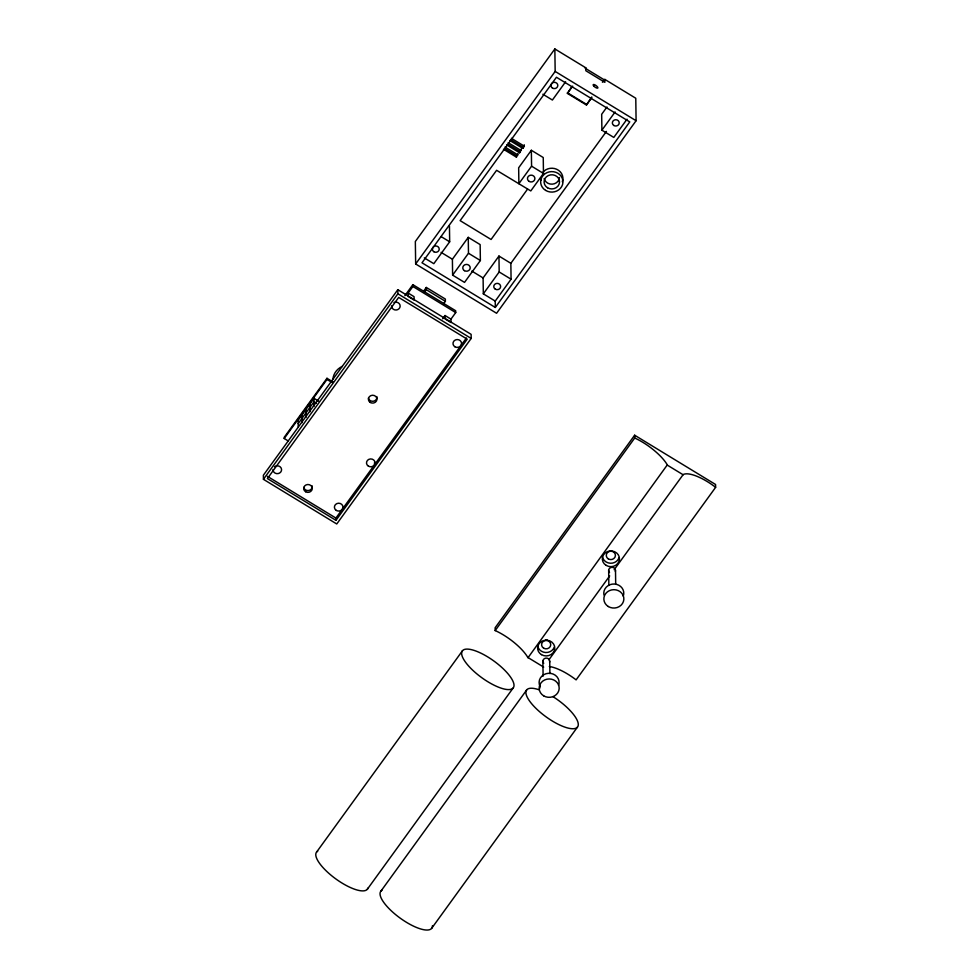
<?xml version="1.0" encoding="UTF-8"?>
<svg xmlns="http://www.w3.org/2000/svg" width="979" height="979" viewBox="0 0 979 979"><rect width="100%" height="100%" fill="white"/><g stroke="black" fill="none" stroke-linecap="round" stroke-linejoin="round"><path stroke-width="1.47" d="M604.838 79.397L604.875 82.346L585.834 70.745L585.797 67.796L554.848 48.95L415.341 241.495L415.659 263.975L496.586 313.268L636.093 120.723L635.775 98.243L604.838 79.397L602.415 82.26M332.933 381.92L326.986 378.298L284.179 437.368L284.204 438.506L288.046 440.844M284.204 438.506L326.998 379.436L326.986 378.298M318.762 401.219L314.002 398.318L298.154 420.199L298.24 426.636M298.203 423.601L314.051 401.72L316.425 403.177M415.659 263.975L555.166 71.43L554.848 48.95M397.817 289.698L263.375 475.231L263.437 479.318L336.752 523.973L471.18 338.44L471.132 334.353L397.817 289.698L397.878 293.786L263.437 479.318M404.865 295.682L412.857 284.669L455.7 310.759L455.724 312.582L450.964 319.142L451.013 322.544L445.066 318.921L445.017 315.519L450.964 319.142M408.121 293.039L414.068 296.674L414.117 300.076L408.17 296.453L408.121 293.039L412.881 286.48L412.857 284.669M449.447 225.904L449.667 241.801L433.819 263.681L424.299 257.893M565.605 81.795L552.401 100.029L542.88 94.229M519.592 152.773L521.158 149.224L519.592 152.773L506.608 144.868M509.778 140.486L522.762 148.392L524.328 144.843M503.439 149.236L516.422 157.142L517.989 153.593M522.762 148.392L524.352 146.201L511.368 138.296M423.662 291.106L426.306 287.459L445.347 299.048L445.384 301.324L443.622 303.759M591.732 97.704L586.445 104.998L567.404 93.409L571.834 86.593M567.404 93.409L572.691 86.115M424.58 292.158L426.342 289.723L426.306 287.459M452.396 259.239L468.256 237.359L480.151 244.603L480.371 260.512L464.523 282.393L452.616 275.136L452.396 259.239L441.113 252.374M531.352 150.276L518.662 167.788L518.882 183.685L531.573 166.173L531.352 150.276L543.247 157.533L543.467 173.43L530.789 190.929L496.598 170.297L460.13 220.63L491.079 239.476L527.546 189.143M452.616 275.136L468.476 253.255L468.256 237.359M586.445 104.998L591.769 96.97M442.63 318.799L445.017 315.519M495.227 301.091L483.32 293.847L483.1 277.938L498.96 256.057L510.854 263.314L511.075 279.211L495.227 301.091L495.313 307.455L421.998 262.8L556.439 77.255L629.754 121.91L495.313 307.455M606.968 106.992L601.681 114.286L601.901 130.183L613.809 137.427L627.013 119.193M483.32 293.847L499.18 271.966L498.96 256.057M601.901 130.183L615.118 111.949M510.854 263.314L606.442 131.394M335.956 520.338L467.216 339.175L398.673 297.42L267.402 478.584L335.956 520.338L335.919 518.062L466.396 338M316.645 852.011L462.492 650.717M549.305 666.515A31.463 10.304 35.9 0 1 557.761 668.975L561.004 670.419A31.463 10.304 35.9 0 1 574.551 678.68L576.105 679.879L715.625 487.334L715.576 484.495L634.649 435.214L495.141 627.747L495.178 630.586L496.732 631.284A31.463 10.304 35.9 0 1 527.803 657.423L543.688 667.103M495.178 630.586L634.698 438.041L634.649 435.214M527.975 657.766L667.311 464.89A31.463 10.304 35.9 0 0 636.24 438.739L634.698 438.041M367.309 889.287L513.155 687.992A31.463 10.304 35.9 0 0 480.885 653.164A31.463 10.304 35.9 0 0 469.43 666.907A31.463 10.304 35.9 0 0 513.155 687.992M380.904 891.159L526.751 689.865M548.889 659.834L609.697 575.909M614.176 569.729L683.195 474.558A31.463 10.304 35.9 0 1 697.268 476.43L700.511 477.887A31.463 10.304 35.9 0 1 714.058 486.135L715.625 487.334M431.58 928.435L577.426 727.14M585.797 67.796L585.161 68.212L604.202 79.813M555.166 71.43L636.093 120.723M567.404 92.724L586.445 104.325M511.062 139.911L522.749 147.034M508.199 142.677L521.183 150.582M507.893 144.292L519.568 151.402M505.029 147.046L518.001 154.963M504.723 148.661L516.398 155.783L516.422 157.142M531.573 166.173L543.467 173.43M441.333 236.734L449.667 241.801M468.476 253.255L480.371 260.512M499.18 271.966L511.075 279.211M471.817 271.073L483.1 277.938M426.342 289.723L445.384 301.324M412.881 286.48L455.724 312.582M397.878 293.786L471.18 338.44M667.311 465.123L683.195 474.803M326.998 379.436L332.126 382.556M267.377 476.32L335.919 518.062M615.51 570.659L615.693 584.292M608.657 570.28L608.865 585.418M549.733 661.425L549.904 673.54M542.892 661.045L543.1 676.183M314.002 398.318L314.112 406.273M310.037 403.789L310.147 411.743M306.072 409.259L306.182 417.213M302.119 414.729L302.23 422.683M546.943 639.801A4.577 4.197 -0.8 0 1 545.744 639.874M618.973 557.895A8.578 7.869 -0.8 0 1 610.296 563.243A8.578 7.869 -0.8 0 1 602.428 556.953M554.298 647.156A8.578 7.869 -0.8 0 1 545.609 652.516A8.578 7.869 -0.8 0 1 537.752 646.226M540.127 686.548A10.01 9.19 -0.8 0 1 548.436 673.295A10.01 9.19 -0.8 0 1 558.581 685.373M603.97 595.012A10.01 9.19 -0.8 0 1 614.42 584.022A10.01 9.19 -0.8 0 1 623.268 596.113M609.501 572.556A3.426 3.145 -0.8 0 1 611.41 567.379A3.426 3.145 -0.8 0 1 615.326 571.467M543.737 663.321A3.426 3.145 -0.8 0 1 545.646 658.145A3.426 3.145 -0.8 0 1 549.562 662.232M539.943 688.041A6.865 6.302 -0.8 0 1 539.821 686.401M539.906 685.202A6.865 6.302 -0.8 0 1 539.784 683.562M559.45 177.517A7.722 7.086 -0.8 0 1 552.254 184.162A7.722 7.086 -0.8 0 1 544.165 178.496M542.476 172.793A11.148 10.231 -0.8 0 1 556.672 169.257A11.148 10.231 -0.8 0 1 562.325 181.702M540.824 180.491A11.148 10.231 -0.8 0 1 540.628 177.823M374.822 462.296A4.295 3.94 -0.8 0 1 374.321 463.214M312.166 485.841A4.295 3.94 -0.8 0 1 308.801 490.479A4.295 3.94 -0.8 0 1 303.759 487.407M376.854 396.568A4.295 3.94 -0.8 0 1 373.488 401.206A4.295 3.94 -0.8 0 1 368.434 398.135M274.45 466.787A4.295 3.94 -0.8 0 1 281.132 467.986A4.295 3.94 -0.8 0 1 278.122 473.591A4.295 3.94 -0.8 0 1 273.006 469.492M393.962 302.548A4.295 3.94 -0.8 0 1 399.983 304.958A4.295 3.94 -0.8 0 1 396.336 309.988A4.295 3.94 -0.8 0 1 391.588 305.84M332.884 379.424A17.157 15.75 -0.8 0 1 342.393 366.305M367.957 888.088A31.463 10.304 35.9 0 1 335.369 878.591A31.463 10.304 35.9 0 1 317.722 851.13M553.062 696.718A31.463 10.304 35.9 0 1 576.484 727.935A31.463 10.304 35.9 0 1 535.109 707.523A31.463 10.304 35.9 0 1 538.854 689.705M432.424 925.742A31.463 10.304 35.9 0 1 401.304 918.938A31.463 10.304 35.9 0 1 381.981 890.278M541.46 654.633A8.578 7.869 -0.8 0 0 554.775 648.551A8.578 7.869 -0.8 0 0 542.403 641.012A8.578 7.869 -0.8 0 0 541.46 654.633M543.626 648.159A4.577 4.197 -0.8 0 0 550.724 644.916A4.577 4.197 -0.8 0 0 544.128 640.902A4.577 4.197 -0.8 0 0 543.626 648.159M608.302 558.887A4.577 4.197 -0.8 0 0 615.412 555.644A4.577 4.197 -0.8 0 0 608.816 551.63A4.577 4.197 -0.8 0 0 608.302 558.887M606.136 565.36A8.578 7.869 -0.8 0 0 619.45 559.278A8.578 7.869 -0.8 0 0 607.09 551.752A8.578 7.869 -0.8 0 0 606.136 565.36M543.626 695.8A10.01 9.19 -0.8 0 0 559.168 688.702A10.01 9.19 -0.8 0 0 544.74 679.915A10.01 9.19 -0.8 0 0 543.626 695.8M608.314 606.527A10.01 9.19 -0.8 0 0 623.843 599.429A10.01 9.19 -0.8 0 0 609.415 590.643A10.01 9.19 -0.8 0 0 608.314 606.527M495.301 289.148A3.426 3.145 -0.8 0 0 500.624 286.725A3.426 3.145 -0.8 0 0 495.68 283.702A3.426 3.145 -0.8 0 0 495.301 289.148M433.893 251.75A3.426 3.145 -0.8 0 0 439.216 249.315A3.426 3.145 -0.8 0 0 434.272 246.304A3.426 3.145 -0.8 0 0 433.893 251.75M613.882 125.496A3.426 3.145 -0.8 0 0 619.205 123.06A3.426 3.145 -0.8 0 0 614.261 120.05A3.426 3.145 -0.8 0 0 613.882 125.496M552.474 88.086A3.426 3.145 -0.8 0 0 557.797 85.65A3.426 3.145 -0.8 0 0 552.854 82.64A3.426 3.145 -0.8 0 0 552.474 88.086M529.113 181.396A3.72 3.414 -0.8 0 0 534.889 178.765A3.72 3.414 -0.8 0 0 529.529 175.498A3.72 3.414 -0.8 0 0 529.113 181.396M547.53 187.76A7.722 7.086 -0.8 0 0 559.511 182.29A7.722 7.086 -0.8 0 0 548.387 175.51A7.722 7.086 -0.8 0 0 547.53 187.76M593.825 86.091A2.864 0.942 35.9 0 0 597.802 88.012A2.864 0.942 35.9 0 0 594.865 84.843A2.864 0.942 35.9 0 0 593.825 86.091M545.621 190.391A11.148 10.231 -0.8 0 0 562.937 182.486A11.148 10.231 -0.8 0 0 546.857 172.696A11.148 10.231 -0.8 0 0 545.621 190.391M464.438 270.669A3.72 3.414 -0.8 0 0 470.201 268.038A3.72 3.414 -0.8 0 0 464.841 264.771A3.72 3.414 -0.8 0 0 464.438 270.669M336.311 510.426A4.295 3.94 -0.8 0 0 342.968 507.379A4.295 3.94 -0.8 0 0 336.788 503.622A4.295 3.94 -0.8 0 0 336.311 510.426M454.892 346.762A4.295 3.94 -0.8 0 0 461.562 343.727A4.295 3.94 -0.8 0 0 455.37 339.958A4.295 3.94 -0.8 0 0 454.892 346.762M368.398 466.139A4.295 3.94 -0.8 0 0 375.055 463.104A4.295 3.94 -0.8 0 0 368.875 459.335A4.295 3.94 -0.8 0 0 368.398 466.139M305.607 491.727A4.295 3.94 -0.8 0 0 312.264 488.68A4.295 3.94 -0.8 0 0 306.084 484.911A4.295 3.94 -0.8 0 0 305.607 491.727M370.295 402.455A4.295 3.94 -0.8 0 0 376.952 399.408A4.295 3.94 -0.8 0 0 370.772 395.651A4.295 3.94 -0.8 0 0 370.295 402.455"/></g></svg>
